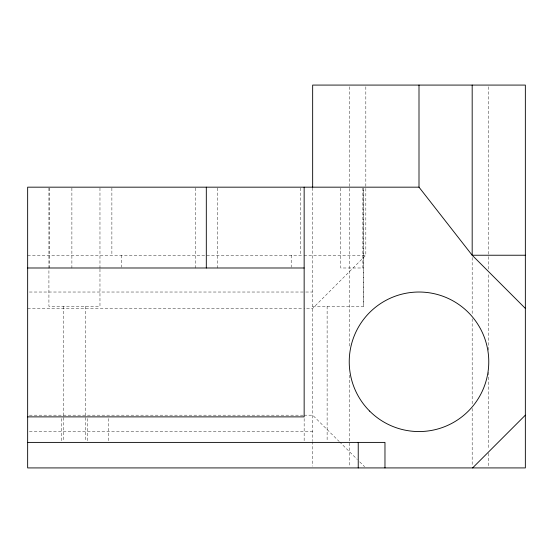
<?xml version="1.0" encoding="UTF-8"?>
<svg xmlns="http://www.w3.org/2000/svg" width="553" height="553" viewBox="0 0 553 553"><rect width="100%" height="100%" fill="white"/><g stroke="black" fill="none" stroke-linecap="round" stroke-linejoin="round"><path stroke-width="0.41" stroke-dasharray="2.77 2.07" d="M365.83 86.807L365.83 255.23L312.659 308.401L304.019 308.401M27.65 255.23L303.155 255.23M304.019 255.23L365.83 255.23M29.378 292.025L304.883 292.025M305.747 292.025L312.659 292.025M312.659 306.279L363.701 306.279L363.701 188.034M27.65 308.401L303.155 308.401M29.378 415.179L303.155 415.179M304.019 415.179L312.659 415.179L338.941 441.246M29.378 431.554L312.659 431.554M339.549 441.854L357.273 459.432M359.72 461.859L364.607 466.711M488.769 86.8L488.769 255.804M488.769 256.668L488.769 270.465M488.769 274.779L488.769 351.514M488.769 372.21L488.769 448.953M488.769 453.266L488.769 466.2M472.179 257.532L472.179 314.443M472.179 318.749L472.179 404.976M472.179 408.425L472.179 466.2M363.639 188.034L363.639 306.279M362.851 188.027L362.851 267.991L340.731 267.991L340.731 188.027M349.24 86.8L349.24 348.127M349.24 375.197L349.24 466.2M327.12 306.279L327.12 440.679M312.659 187.861L312.659 440.7M312.659 441.55L312.659 466.22M304.15 418.58L304.15 440.7M300.749 188.034L300.749 255.23M291.189 255.23L291.189 267.14M217.37 188.027L217.37 267.991M195.25 188.027L195.25 267.991M121.432 255.23L121.432 267.14M111.879 188.034L111.879 255.23M108.471 418.58L108.471 440.7M99.969 188.034L99.969 268.302M99.969 269.166L99.969 306.279L48.92 306.279L48.92 269.166M87.201 418.58L87.201 440.7M85.501 306.279L85.501 440.679M71.89 188.027L71.89 267.991M63.381 306.279L63.381 440.679M61.68 418.58L61.68 440.7M49.77 188.027L49.77 267.991M48.92 188.034L48.92 268.302"/><path stroke-width="0.83" d="M472.601 467.921L525.35 415.179M525.35 308.401L472.179 255.23L419.001 187.17L27.65 187.17L27.65 467.921L525.35 467.921L525.35 85.079L312.659 85.079L312.659 187.17M525.35 255.23L472.179 255.23L472.179 85.079M27.65 267.991L304.15 267.991M27.65 416.879L304.15 416.879L304.15 187.17M27.65 442.4L384.971 442.4L384.971 467.921M419.001 85.079L419.001 187.17M358.233 442.4L358.233 467.921M206.31 187.17L206.31 267.991M369.674 411.121A69.761 69.761 0 0 0 486.391 379.849A69.761 69.761 0 0 0 400.946 294.403A69.761 69.761 0 0 0 369.674 411.121"/></g></svg>
